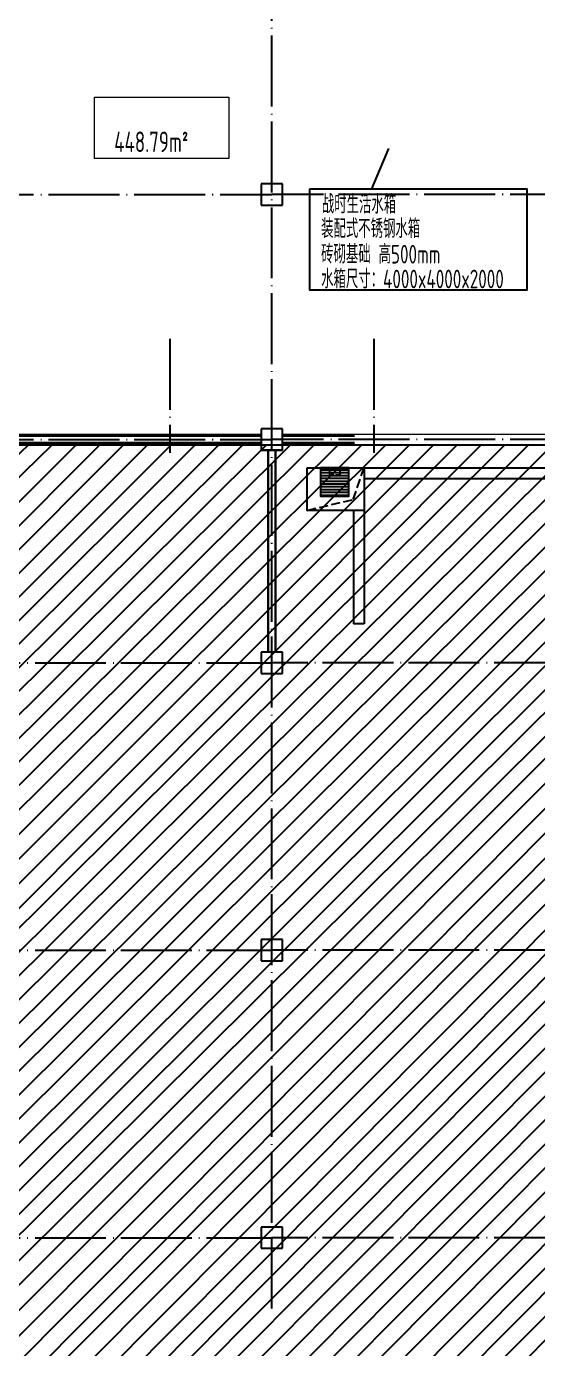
# Model space of a CAD drawing. Extents: x 115549 to 768939, y -502199 to 402497.
# Drawn here: x 445760 to 460178, y -395847 to -358583 of the extents above; entities that cross this region are included whole.
import ezdxf

# ---------------------------------------------------------------- set-up
doc = ezdxf.new("R2010")
doc.units = 0
doc.header["$LTSCALE"] = 1000
doc.header["$MEASUREMENT"] = 0
doc.linetypes.add('__DASH', pattern=[0.35, 0.25, -0.1])
doc.linetypes.add('DOTE', pattern=[2.4200000000000004, 2, -0.2, 0.02, -0.2])
for name, color, linetype in [('COLUMN', 9, 'Continuous'), ('DOTE', 16, 'DOTE'), ('文字', 3, 'Continuous'), ('给水', 32, 'Continuous')]:
    doc.layers.add(name, color=color, linetype=linetype)
doc.layers.add('renWALL', color=8, linetype='Continuous', lineweight=9)
doc.layers.add('WALL', color=150, linetype='Continuous', lineweight=30)
doc.styles.add('TSSD_Rein', font='tssdeng.shx', dxfattribs={"width": 0.7, "bigfont": 'tssdchn.shx'})

# ---------------------------------------------------------------- blocks, each defined once
blk = doc.blocks.new('qiangzh3333')
at = {"layer": 'COLUMN', "color": 8}
for points in [[(503257601.038847, 3697141496.178967), (503257001.038847, 3697141496.178967)], [(503257001.038847, 3697141496.178967), (503257001.038847, 3697140896.178967)], [(503257601.038847, 3697140896.178967), (503257601.038847, 3697141496.178967)], [(503257001.038847, 3697140896.178967), (503257601.038847, 3697140896.178967)], [(503257601.038847, 3697134596.178967), (503257001.038847, 3697134596.178967)], [(503257001.038847, 3697134596.178967), (503257001.038847, 3697133996.178967)], [(503257601.038847, 3697133996.178967), (503257601.038847, 3697134596.178967)], [(503257001.038847, 3697133996.178967), (503257601.038847, 3697133996.178967)], [(503257601.038847, 3697128296.178967), (503257001.038847, 3697128296.178967)], [(503257001.038847, 3697128296.178967), (503257001.038847, 3697127696.178967)], [(503257601.038847, 3697127696.178967), (503257601.038847, 3697128296.178967)], [(503257001.038847, 3697127696.178967), (503257601.038847, 3697127696.178967)], [(503257601.038847, 3697120196.178967), (503257001.038847, 3697120196.178967)], [(503257001.038847, 3697120196.178967), (503257001.038847, 3697119596.178967)], [(503257601.038847, 3697119596.178967), (503257601.038847, 3697120196.178967)], [(503257001.038847, 3697119596.178967), (503257601.038847, 3697119596.178967)], [(503257601.038847, 3697112096.178967), (503257001.038847, 3697112096.178967)], [(503257001.038847, 3697112096.178967), (503257001.038847, 3697111496.178967)], [(503257601.038847, 3697111496.178967), (503257601.038847, 3697112096.178967)], [(503257001.038847, 3697111496.178967), (503257601.038847, 3697111496.178967)]]:
    blk.add_lwpolyline(points, dxfattribs=at)
at = {"layer": 'WALL', "color": 8}
for points in [[(503249501.038847, 3697134396.178967), (503257001.038847, 3697134396.178967)], [(503249501.038847, 3697134196.178967), (503257001.038847, 3697134196.178967)], [(503257601.038847, 3697134396.178967), (503259634.6598146, 3697134396.178967)], [(503257601.038847, 3697134196.178967), (503259634.6598146, 3697134196.178967)], [(503257201.0340999, 3697133996.178967), (503257201.0340999, 3697128296.178967)], [(503257401.0340999, 3697133996.178967), (503257401.0340999, 3697128296.178967)]]:
    blk.add_lwpolyline(points, dxfattribs=at)
blk = doc.blocks.new('kengsi')
at = {"layer": '给水'}
h = blk.add_hatch(dxfattribs=at)
h.set_pattern_fill('ANSI31', color=256, scale=50, angle=315.0000000000156)
h.set_pattern_definition([(1.55875312657372e-11, (0, 0), (-2.155076117560384e-11, 79.375), [])])
h.paths.add_polyline_path([(2979694.578917185, 732919.037152439), (2978894.578917184, 732919.0371524392), (2978894.578917184, 732119.0371524346), (2979694.578917186, 732119.0371524348)])
for points in [[(2978518.97982049, 732919.0371524394), (2980118.97982049, 732919.0371524394), (2980118.97982049, 731719.0371524394), (2978518.97982049, 731719.0371524394)], [(2979694.578917185, 732919.037152439), (2978894.578917184, 732919.0371524392), (2978894.578917184, 732119.0371524346), (2979694.578917186, 732119.0371524348)]]:
    blk.add_lwpolyline(points, close=True, dxfattribs=at)
at = {"layer": '给水', "linetype": '__DASH'}
blk.add_lwpolyline([(2978518.97982049, 731719.0371524394), (2979815.46587804, 732026.4252466952), (2980118.97982049, 732919.0371524394)], dxfattribs=at)
at = {"layer": '给水', "linetype": '__DASH', "ltscale": 0.5}
blk.add_lwpolyline([(2979144.578917185, 732919.037152439), (2979144.578917185, 732719.0371524388), (2979444.578917185, 732719.0371524392), (2979444.578917185, 732919.037152439)], dxfattribs=at)
blk = doc.blocks.new('saaaa')
at = {"layer": 'COLUMN', "color": 8}
for p, q in [((504924689.8447793, 3696202293.316199), (504924689.8447793, 3696201693.316199)), ((504925289.8447793, 3696202293.316199), (504924689.8447793, 3696202293.316199)), ((504925289.8447793, 3696202293.316199), (504924689.8447793, 3696202293.316199)), ((504924689.8447793, 3696202293.316199), (504924689.8447793, 3696201693.316199)), ((504925289.8447793, 3696201693.316199), (504925289.8447793, 3696202293.316199)), ((504925289.8447793, 3696201693.316199), (504925289.8447793, 3696202293.316199)), ((504924689.8447793, 3696201693.316199), (504925289.8447793, 3696201693.316199)), ((504924689.8447793, 3696201693.316199), (504925289.8447793, 3696201693.316199)), ((504924689.8447793, 3696195393.316199), (504924689.8447793, 3696194793.316199)), ((504925289.8447793, 3696195393.316199), (504924689.8447793, 3696195393.316199)), ((504925289.8447793, 3696194793.316199), (504925289.8447793, 3696195393.316199)), ((504924689.8447793, 3696194993.316199), (504924689.8447793, 3696194793.316199)), ((504924689.8447793, 3696194793.316199), (504925289.8447793, 3696194793.316199)), ((504924689.8447793, 3696194793.316199), (504925289.8447793, 3696194793.316199)), ((504925289.8447793, 3696194793.316199), (504925289.8447793, 3696194993.316199))]:
    blk.add_line(p, q, dxfattribs=at)
at = {"layer": 'renWALL', "color": 8}
for p, q in [((504917189.8447793, 3696195243.316199), (504922114.841142, 3696195243.316199)), ((504922114.841142, 3696195243.316199), (504924689.8447793, 3696195243.316199)), ((504924689.8447793, 3696195243.316199), (504924689.8447793, 3696195393.316199)), ((504924689.8447793, 3696195393.316199), (504925289.8447793, 3696195393.316199)), ((504925289.8447793, 3696195393.316199), (504925289.8447793, 3696195243.316199)), ((504925289.8447793, 3696195243.316199), (504927864.8388802, 3696195243.316199)), ((504927864.8388802, 3696195243.316199), (504932789.8447793, 3696195243.316199)), ((504917189.8447793, 3696194943.316199), (504922114.841142, 3696194943.316199)), ((504922114.841142, 3696194943.316199), (504924689.8447793, 3696194943.316199)), ((504925289.8447793, 3696194943.316199), (504927864.8388802, 3696194943.316199)), ((504927864.8388802, 3696194943.316199), (504932789.8447793, 3696194943.316199))]:
    blk.add_line(p, q, dxfattribs=at)

msp = doc.modelspace()

# ---------------------------------------------------------------- hatches: boundary and pattern name
h = msp.add_hatch()
h.set_pattern_fill('ANSI31', color=256, scale=300, style=0)
h.set_pattern_definition([(45, (-502804617.7348279, -3696704517.997187), (-336.7596045400932, 336.7596045400933), [])])
edge = h.paths.add_edge_path()
edge.add_line((487447.9249867091, -311971.880719469), (487447.9267028461, -418351.4709918957))
edge.add_line((487447.9267028461, -418351.4709918957), (442183.2992801557, -418351.471722887))
edge.add_line((442183.2992801557, -418351.471722887), (442183.2992801557, -418251.474469469))
edge.add_line((442183.2992801557, -418251.474469469), (437793.2102692018, -418251.4701960544))
edge.add_line((437793.2102692018, -418251.4701960544), (437793.2102692018, -412351.474469469))
edge.add_line((437793.2102692018, -412351.474469469), (440543.2102692018, -412351.4744699459))
edge.add_line((440543.2102692018, -412351.4744699459), (440543.1806011091, -406901.474469469))
edge.add_line((440543.1806011091, -406901.474469469), (437793.1814452896, -406901.4732144336))
edge.add_line((437793.1814452896, -406901.4732144336), (437793.1816869865, -406371.818219469))
edge.add_line((437793.1816869865, -406371.818219469), (436783.3040191422, -406371.818219469))
edge.add_line((436783.3040191422, -406371.818219469), (436783.3040191422, -406221.818219469))
edge.add_line((436783.3040191422, -406221.818219469), (436633.3005165348, -406221.818219469))
edge.add_line((436633.3005165348, -406221.818219469), (436633.3005304227, -401121.818219469))
edge.add_line((436633.3005304227, -401121.818219469), (436783.3040191422, -401121.818219469))
edge.add_line((436783.3040191422, -401121.818219469), (436783.3040191422, -392421.818219469))
edge.add_line((436783.3040191422, -392421.818219469), (436608.3005165348, -392421.818219469))
edge.add_line((436608.3005165348, -392421.818219469), (436608.3006444464, -388596.7353208523))
edge.add_line((436608.3006444464, -388596.7353208523), (428508.3005165348, -388596.7350500087))
edge.add_line((428508.3005165348, -388596.7350500087), (428508.3005165348, -384921.818219469))
edge.add_line((428508.3005165348, -384921.818219469), (428683.3040191422, -384921.818219469))
edge.add_line((428683.3040191422, -384921.818219469), (428683.304012228, -376221.8182189922))
edge.add_line((428683.304012228, -376221.8182189922), (428508.3005165348, -376221.818219469))
edge.add_line((428508.3005165348, -376221.818219469), (428508.3005165348, -374601.8177311878))
edge.add_line((428508.3005165348, -374601.8177311878), (427793.1806020627, -374601.810406969))
edge.add_line((427793.1806020627, -374601.810406969), (427793.1806020627, -370751.8177311878))
edge.add_line((427793.1806020627, -370751.8177311878), (431993.1790192018, -370751.8177311878))
edge.add_line((431993.1790192018, -370751.8177311878), (431993.1802368055, -373548.6485813122))
edge.add_line((431993.1802368055, -373548.6485813122), (435543.1790192018, -373548.6485813122))
edge.add_line((435543.1790192018, -373548.6485813122), (435543.1806039701, -374851.810406969))
edge.add_line((435543.1806039701, -374851.810406969), (436633.372784842, -374851.8173578243))
edge.add_line((436633.372784842, -374851.8173578243), (436633.372784842, -372654.7353165607))
edge.add_line((436633.372784842, -372654.7353165607), (444708.3005223165, -372654.7353165607))
edge.add_line((444708.3005223165, -372654.7353165607), (444708.3005239854, -370521.8182199459))
edge.add_line((444708.3005239854, -370521.8182199459), (444883.3040192018, -370521.8182199459))
edge.add_line((444883.3040192018, -370521.8182199459), (444883.3040191422, -370371.081891344))
edge.add_line((444883.3040191422, -370371.081891344), (468723.3352687249, -370371.818219469))
edge.add_line((468723.3352687249, -370371.818219469), (468723.3352692018, -364601.817730711))
edge.add_line((468723.3352692018, -364601.817730711), (469183.3042626868, -364601.817730711))
edge.add_line((469183.3042626868, -364601.817730711), (469183.3042626271, -356121.818219469))
edge.add_line((469183.3042626271, -356121.818219469), (469008.2980733404, -356121.8182204227))
edge.add_line((469008.2980733404, -356121.8182204227), (469008.2980496178, -351696.8959663372))
edge.add_line((469008.2980496178, -351696.8959663372), (477108.2980425248, -351696.8959620456))
edge.add_line((477108.2980425248, -351696.8959620456), (477108.2980425248, -348621.818219469))
edge.add_line((477108.2980425248, -348621.818219469), (477283.3040191422, -348621.818219469))
edge.add_line((477283.3040191422, -348621.818219469), (477283.3040191422, -339921.818219469))
edge.add_line((477283.3040191422, -339921.818219469), (477108.2980362067, -339921.818219469))
edge.add_line((477108.2980362067, -339921.818219469), (477108.2980362067, -336321.818219469))
edge.add_line((477108.2980362067, -336321.818219469), (477283.3040191422, -336321.818219469))
edge.add_line((477283.3040191422, -336321.818219469), (477283.3040191422, -329421.818219469))
edge.add_line((477283.3040191422, -329421.818219469), (476683.3040191422, -329421.818219469))
edge.add_line((476683.3040191422, -329421.818219469), (476683.3040191422, -329571.818219469))
edge.add_line((476683.3040191422, -329571.818219469), (473221.3155569325, -329571.818219469))
edge.add_line((473221.3155569325, -329571.818219469), (473221.3154337297, -326572.2017543773))
edge.add_line((473221.3154337297, -326572.2017543773), (470421.4152434955, -326572.2017043094))
edge.add_line((470421.4152434955, -326572.2017043094), (470421.4152434359, -324321.880719469))
edge.add_line((470421.4152434359, -324321.880719469), (468221.3977692018, -324321.880719469))
edge.add_line((468221.3977692018, -324321.880719469), (468221.3977692018, -323021.8799822788))
edge.add_line((468221.3977692018, -323021.8799822788), (467971.3977672348, -323021.8799827556))
edge.add_line((467971.3977672348, -323021.8799827556), (467971.3977672348, -318071.880719469))
edge.add_line((467971.3977672348, -318071.880719469), (469121.3353527675, -318071.880719469))
edge.add_line((469121.3353527675, -318071.880719469), (469121.3353527675, -314471.880719469))
edge.add_line((469121.3353527675, -314471.880719469), (475471.3977692018, -314471.880719469))
edge.add_line((475471.3977692018, -314471.880719469), (475471.3977692018, -313671.880719469))
edge.add_line((475471.3977692018, -313671.880719469), (480196.3977692018, -313671.8807199459))
edge.add_line((480196.3977692018, -313671.8807199459), (480196.3977692018, -312046.880719469))
edge.add_line((480196.3977692018, -312046.880719469), (481171.3977691422, -312046.880719469))
edge.add_line((481171.3977691422, -312046.880719469), (481171.3977691422, -311971.880719469))
edge.add_line((481171.3977691422, -311971.880719469), (487447.9249866495, -311967.4831555347))

# ---------------------------------------------------------------- linework, layer by layer
msp.add_line((455502.7651716957, -363162.7707837085), (455984.3425721417, -362019.9890172939))
at = {"color": 0}
msp.add_lwpolyline([(453755.291261662, -363162.7707837085), (459873.6631495247, -363162.7707837085), (459873.6631495247, -366019.1982834797), (453755.291261662, -366019.1982834797)], close=True, dxfattribs=at)
msp.add_lwpolyline([(436783.3040191422, -401121.818219469), (436783.3040191422, -392421.818219469), (436608.3005165348, -392421.818219469), (436608.3006444464, -388596.7353208523), (428508.3005165348, -388596.7350500087), (428508.3005165348, -384921.818219469), (428683.3040191422, -384921.818219469), (428683.304012228, -376221.8182189922), (428508.3005165348, -376221.818219469), (428508.3005165348, -374601.8177311878), (427793.1806020627, -374601.810406969), (427793.1806020627, -370751.8177311878), (431993.1790192018, -370751.8177311878), (431993.1802368055, -373548.6485813122), (435543.1790192018, -373548.6485813122), (435543.1806039701, -374851.810406969), (436633.372784842, -374851.8173578243), (436633.372784842, -372654.7353165607), (444708.3005223165, -372654.7353165607), (444708.3005239854, -370521.8182199459), (444883.3040192018, -370521.8182199459), (444883.3040191422, -370371.081891344), (468723.3352687249, -370371.818219469)])
at = {"layer": 'DOTE', "color": 1}
for p, q in [((452683.2992716322, -394721.818219469), (452683.2992716322, -308021.8283446293)), ((385883.3005161176, -363321.818219469), (452683.2992716322, -363321.818219469)), ((519483.2980272064, -363321.818219469), (452683.2992716322, -363321.818219469)), ((519483.2980272064, -363321.818219469), (452683.2992716322, -363321.818219469)), ((385883.3005161176, -370221.818219469), (452683.2992716322, -370221.818219469)), ((385883.3005161176, -370221.818219469), (452683.2992716322, -370221.818219469)), ((519483.2980272064, -370221.818219469), (452683.2992716322, -370221.818219469)), ((519483.2980272064, -370221.818219469), (452683.2992716322, -370221.818219469)), ((225783.3005161176, -376521.818219469), (452683.2992716322, -376521.818219469)), ((681174.4027883897, -376521.818219469), (452683.2992716322, -376521.818219469)), ((225783.3005161176, -384621.818219469), (452683.2992716322, -384621.818219469)), ((681174.4027883897, -384621.818219469), (452683.2992716322, -384621.818219469)), ((225783.3005161176, -392721.818219469), (452683.2992716322, -392721.818219469)), ((681174.4027883897, -392721.818219469), (452683.2992716322, -392721.818219469))]:
    msp.add_line(p, q, dxfattribs=at)
at = {"layer": 'DOTE'}
for p, q in [((449808.3002605329, -367387.8490970592), (449808.3002605329, -370602.4971869449)), ((455558.2979987154, -367387.8490970592), (455558.2979987154, -370602.4971869449))]:
    msp.add_line(p, q, dxfattribs=at)
at = {"layer": '文字', "color": 6, "lineweight": 15}
msp.add_lwpolyline([(447680.6927480588, -360577.772249506), (451467.5755378495, -360577.772249506), (451467.5755378495, -362304.1722510319), (447680.6927480588, -362304.1722510319)], close=True, dxfattribs=at)
at = {"layer": '给水'}
for p, q in [((455283.2992716322, -371021.818219469), (466582.9968590031, -371021.818219469)), ((455283.2992716322, -371321.818219469), (466282.9968590031, -371321.818219469)), ((454983.2992716322, -372221.818219469), (454983.2992716322, -375421.818219469)), ((455283.2992716322, -372221.818219469), (455283.2992716322, -375421.818219469)), ((455283.2992716322, -375421.818219469), (454983.2992716322, -375421.818219469))]:
    msp.add_line(p, q, dxfattribs=at)

# ---------------------------------------------------------------- block references
msp.add_blockref('saaaa', (-504472306.5407606, -3696565314.398091))
at = {"layer": 'renWALL', "color": 8}
msp.add_blockref('qiangzh3333', (-502804617.7348283, -3697504517.997187), dxfattribs=at)
at = {"layer": '给水'}
msp.add_blockref('kengsi', (-2524835.680548858, -1103940.855372236), dxfattribs=at)

# ---------------------------------------------------------------- texts
at = {"layer": '文字', "color": 7, "lineweight": 15, "style": 'TSSD_Rein', "width": 0.7}
msp.add_text('448.79m%%1402%%141%%141', height=580, dxfattribs=at).set_placement((448235.4206306229, -362124.9971869449))
at = {"layer": '文字', "color": 7, "style": 'TSSD_Rein', "width": 0.7}
for s, p in [('战时生活水箱', (454093.9216538558, -363856.8738401394)), ('装配式不锈钢水箱 ', (454072.9660099039, -364544.8297045688)), ('砖砌基础 高500mm ', (454072.9660099039, -365265.6049430828)), ('水箱尺寸：4000x4000x2000', (454072.9660099039, -365964.4541929226))]:
    msp.add_text(s, height=525.2625, dxfattribs=at).set_placement(p)

doc.saveas('drawing.dxf')
